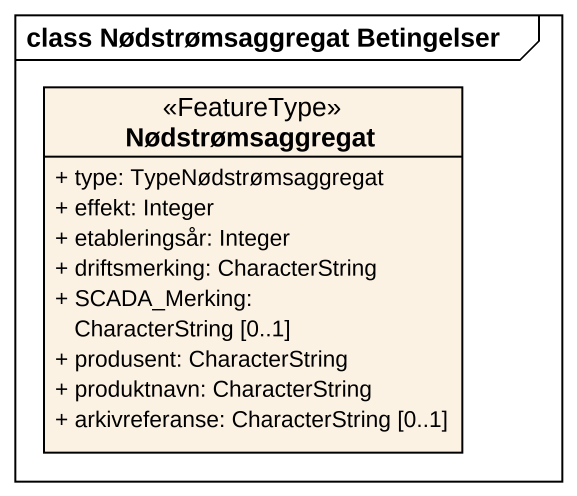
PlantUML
@startuml
mainframe class Nødstrømsaggregat Betingelser
hide circle
hide empty members
skinparam classAttributeIconSize 0
class Nødstrømsaggregat <<FeatureType>> {
  + type: TypeNødstrømsaggregat
  + effekt: Integer
  + etableringsår: Integer
  + driftsmerking: CharacterString
  + SCADA_Merking: CharacterString [0..1]
  + produsent: CharacterString
  + produktnavn: CharacterString
  + arkivreferanse: CharacterString [0..1]
}
@enduml
